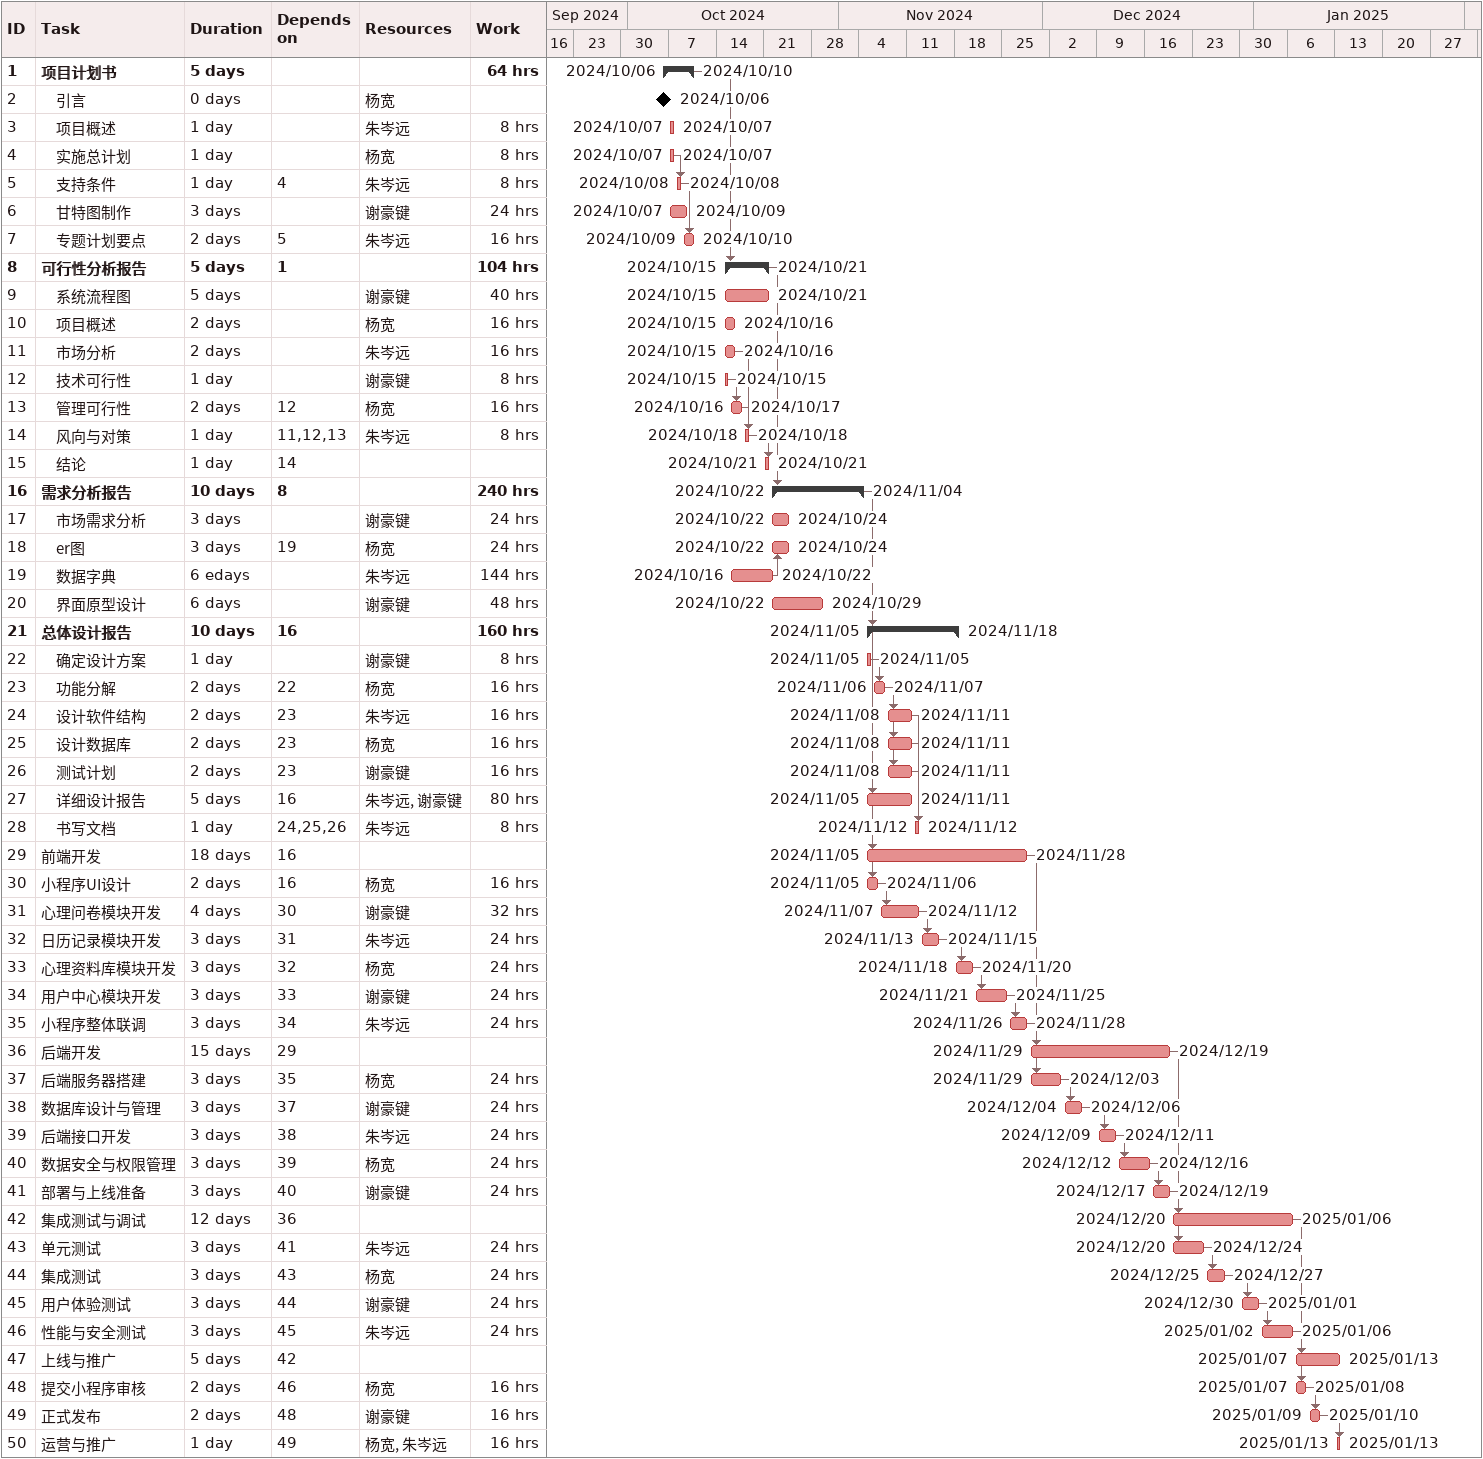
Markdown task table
| ID | Level | Task | Duration | Start | Finish | Predecessors | Resources | Work (h) |
|---|---|---|---|---|---|---|---|---|
| 1 | 1 | **项目计划书** | 5d | 2024-10-06 | 2024-10-10 |  |  | 64 |
| 2 | 2 | 引言 | 0d | 2024-10-06 | 2024-10-06 |  | 杨宽 |  |
| 3 | 2 | 项目概述 | 1d | 2024-10-07 | 2024-10-07 |  | 朱岑远 | 8 |
| 4 | 2 | 实施总计划 | 1d | 2024-10-07 | 2024-10-07 |  | 杨宽 | 8 |
| 5 | 2 | 支持条件 | 1d | 2024-10-08 | 2024-10-08 | 4 | 朱岑远 | 8 |
| 6 | 2 | 甘特图制作 | 3d | 2024-10-07 | 2024-10-09 |  | 谢豪键 | 24 |
| 7 | 2 | 专题计划要点 | 2d | 2024-10-09 | 2024-10-10 | 5 | 朱岑远 | 16 |
| 8 | 1 | **可行性分析报告** | 5d | 2024-10-15 | 2024-10-21 | 1 |  | 104 |
| 9 | 2 | 系统流程图 | 5d | 2024-10-15 | 2024-10-21 |  | 谢豪键 | 40 |
| 10 | 2 | 项目概述 | 2d | 2024-10-15 | 2024-10-16 |  | 杨宽 | 16 |
| 11 | 2 | 市场分析 | 2d | 2024-10-15 | 2024-10-16 |  | 朱岑远 | 16 |
| 12 | 2 | 技术可行性 | 1d | 2024-10-15 | 2024-10-15 |  | 谢豪键 | 8 |
| 13 | 2 | 管理可行性 | 2d | 2024-10-16 | 2024-10-17 | 12 | 杨宽 | 16 |
| 14 | 2 | 风向与对策 | 1d | 2024-10-18 | 2024-10-18 | 11, 12, 13 | 朱岑远 | 8 |
| 15 | 2 | 结论 | 1d | 2024-10-21 | 2024-10-21 | 14 |  |  |
| 16 | 1 | **需求分析报告** | 10d | 2024-10-22 | 2024-11-04 | 8 |  | 240 |
| 17 | 2 | 市场需求分析 | 3d | 2024-10-22 | 2024-10-24 |  | 谢豪键 | 24 |
| 18 | 2 | er图 | 3d | 2024-10-22 | 2024-10-24 | 19 | 杨宽 | 24 |
| 19 | 2 | 数据字典 | 6ed | 2024-10-16 | 2024-10-22 |  | 朱岑远 | 144 |
| 20 | 2 | 界面原型设计 | 6d | 2024-10-22 | 2024-10-29 |  | 谢豪键 | 48 |
| 21 | 1 | **总体设计报告** | 10d | 2024-11-05 | 2024-11-18 | 16 |  | 160 |
| 22 | 2 | 确定设计方案 | 1d | 2024-11-05 | 2024-11-05 |  | 谢豪键 | 8 |
| 23 | 2 | 功能分解 | 2d | 2024-11-06 | 2024-11-07 | 22 | 杨宽 | 16 |
| 24 | 2 | 设计软件结构 | 2d | 2024-11-08 | 2024-11-11 | 23 | 朱岑远 | 16 |
| 25 | 2 | 设计数据库 | 2d | 2024-11-08 | 2024-11-11 | 23 | 杨宽 | 16 |
| 26 | 2 | 测试计划 | 2d | 2024-11-08 | 2024-11-11 | 23 | 谢豪键 | 16 |
| 27 | 2 | 详细设计报告 | 5d | 2024-11-05 | 2024-11-11 | 16 | 朱岑远, 谢豪键 | 80 |
| 28 | 2 | 书写文档 | 1d | 2024-11-12 | 2024-11-12 | 24, 25, 26 | 朱岑远 | 8 |
| 29 | 1 | 前端开发 | 18d | 2024-11-05 | 2024-11-28 | 16 |  |  |
| 30 | 1 | 小程序UI设计 | 2d | 2024-11-05 | 2024-11-06 | 16 | 杨宽 | 16 |
| 31 | 1 | 心理问卷模块开发 | 4d | 2024-11-07 | 2024-11-12 | 30 | 谢豪键 | 32 |
| 32 | 1 | 日历记录模块开发 | 3d | 2024-11-13 | 2024-11-15 | 31 | 朱岑远 | 24 |
| 33 | 1 | 心理资料库模块开发 | 3d | 2024-11-18 | 2024-11-20 | 32 | 杨宽 | 24 |
| 34 | 1 | 用户中心模块开发 | 3d | 2024-11-21 | 2024-11-25 | 33 | 谢豪键 | 24 |
| 35 | 1 | 小程序整体联调 | 3d | 2024-11-26 | 2024-11-28 | 34 | 朱岑远 | 24 |
| 36 | 1 | 后端开发 | 15d | 2024-11-29 | 2024-12-19 | 29 |  |  |
| 37 | 1 | 后端服务器搭建 | 3d | 2024-11-29 | 2024-12-03 | 35 | 杨宽 | 24 |
| 38 | 1 | 数据库设计与管理 | 3d | 2024-12-04 | 2024-12-06 | 37 | 谢豪键 | 24 |
| 39 | 1 | 后端接口开发 | 3d | 2024-12-09 | 2024-12-11 | 38 | 朱岑远 | 24 |
| 40 | 1 | 数据安全与权限管理 | 3d | 2024-12-12 | 2024-12-16 | 39 | 杨宽 | 24 |
| 41 | 1 | 部署与上线准备 | 3d | 2024-12-17 | 2024-12-19 | 40 | 谢豪键 | 24 |
| 42 | 1 | 集成测试与调试 | 12d | 2024-12-20 | 2025-01-06 | 36 |  |  |
| 43 | 1 | 单元测试 | 3d | 2024-12-20 | 2024-12-24 | 41 | 朱岑远 | 24 |
| 44 | 1 | 集成测试 | 3d | 2024-12-25 | 2024-12-27 | 43 | 杨宽 | 24 |
| 45 | 1 | 用户体验测试 | 3d | 2024-12-30 | 2025-01-01 | 44 | 谢豪键 | 24 |
| 46 | 1 | 性能与安全测试 | 3d | 2025-01-02 | 2025-01-06 | 45 | 朱岑远 | 24 |
| 47 | 1 | 上线与推广 | 5d | 2025-01-07 | 2025-01-13 | 42 |  |  |
| 48 | 1 | 提交小程序审核 | 2d | 2025-01-07 | 2025-01-08 | 46 | 杨宽 | 16 |
| 49 | 1 | 正式发布 | 2d | 2025-01-09 | 2025-01-10 | 48 | 谢豪键 | 16 |
| 50 | 1 | 运营与推广 | 1d | 2025-01-13 | 2025-01-13 | 49 | 杨宽, 朱岑远 | 16 |
